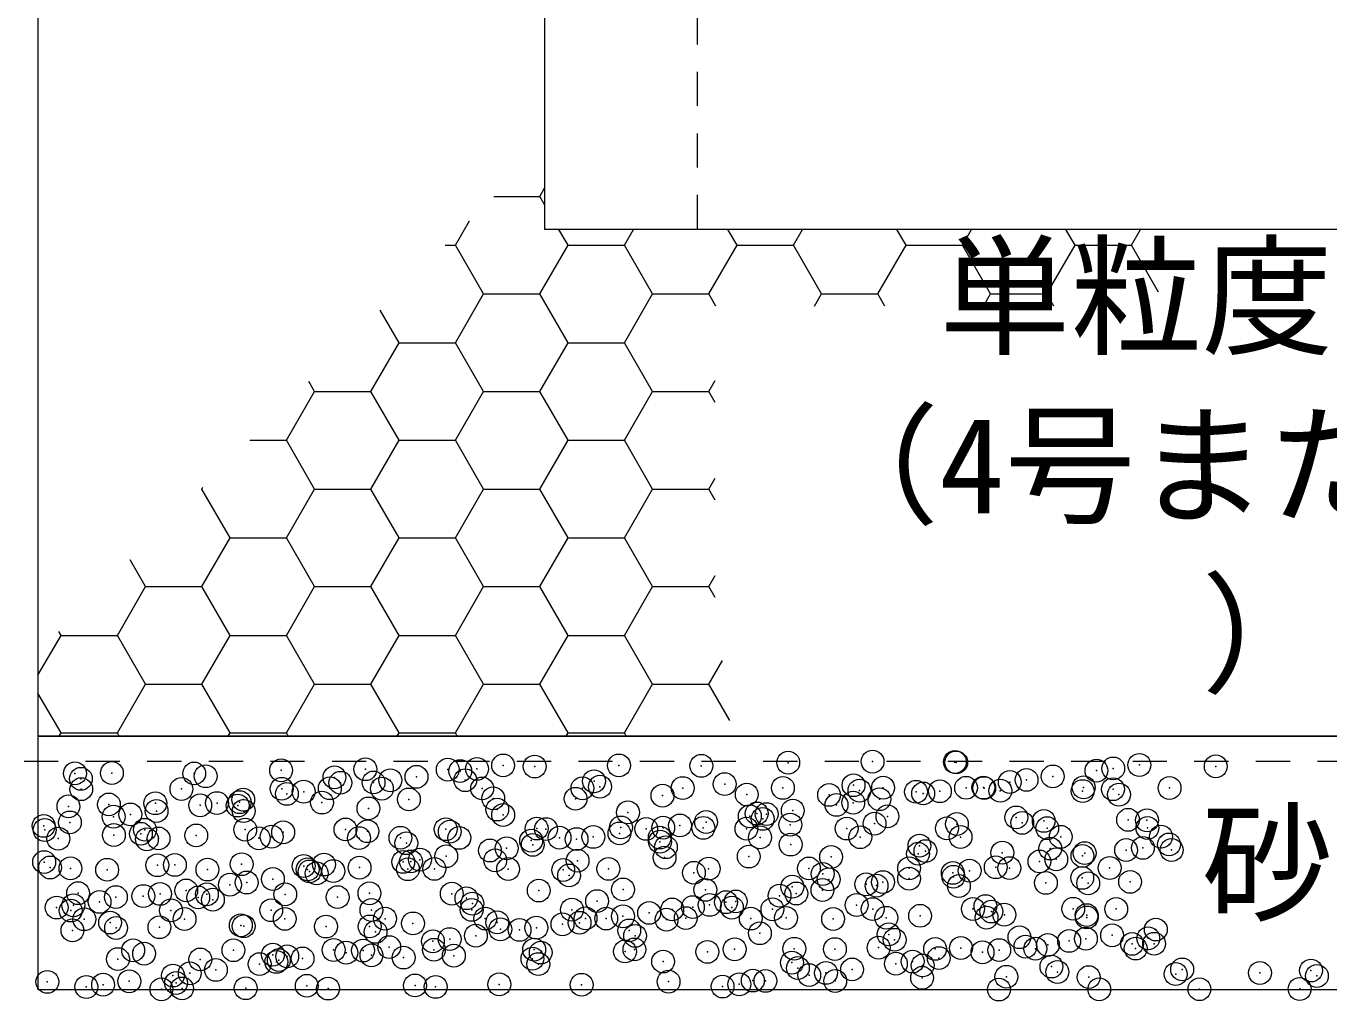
# Model space of a CAD drawing. Units: millimetres at full size; details may follow other scales. Extents: x 40781 to 122968, y -21714 to -2620.
# Drawn here: x 65128 to 65642, y -12523 to -12138 of the extents above; entities that cross this region are included whole.
import ezdxf
from ezdxf.enums import TextEntityAlignment as Align

# ---------------------------------------------------------------- set-up
doc = ezdxf.new("R2010")
doc.units = ezdxf.units.MM
doc.header["$LTSCALE"] = 18
doc.header["$PDMODE"] = 32
doc.header["$PDSIZE"] = 9
doc.linetypes.add('USER2', pattern=[1.35, 0.75, -0.6])
for name, color, linetype, lineweight in [('0_2', 7, 'Continuous', 9), ('ハッチング', 7, 'Continuous', 5), ('本体', 2, 'Continuous', 13)]:
    doc.layers.add(name, color=color, linetype=linetype, lineweight=lineweight)
doc.styles.add('ＭＳ ゴシック', font='')
doc.styles.get('ＭＳ ゴシック').set_extended_font_data('MS Gothic')

msp = doc.modelspace()

# ---------------------------------------------------------------- linework, layer by layer
at = {"layer": 'ハッチング'}
for p, q in [((65330.39, -12205.6), (65332.38, -12202.15)), ((65312.22, -12205.6), (65330.39, -12205.6)), ((65332.38, -12209.06), (65330.39, -12205.6)), ((65297.05, -12224.85), (65302.63, -12215.19)), ((65341.5, -12224.85), (65337.9, -12218.62)), ((65363.72, -12224.85), (65367.32, -12218.62)), ((65408.17, -12224.85), (65404.58, -12218.62)), ((65430.4, -12224.85), (65434, -12218.62)), ((65474.85, -12224.85), (65471.25, -12218.62)), ((65497.07, -12224.85), (65500.67, -12218.62)), ((65541.52, -12224.85), (65537.93, -12218.62)), ((65563.75, -12224.85), (65567.35, -12218.62)), ((65292.97, -12224.85), (65297.05, -12224.85)), ((65308.16, -12244.1), (65297.05, -12224.85)), ((65330.39, -12244.1), (65341.5, -12224.85)), ((65341.5, -12224.85), (65363.72, -12224.85)), ((65374.84, -12244.1), (65363.72, -12224.85)), ((65397.06, -12244.1), (65408.17, -12224.85)), ((65408.18, -12224.85), (65430.4, -12224.85)), ((65441.51, -12244.1), (65430.4, -12224.85)), ((65463.74, -12244.1), (65474.85, -12224.85)), ((65474.85, -12224.85), (65497.07, -12224.85)), ((65508.19, -12244.1), (65497.07, -12224.85)), ((65530.41, -12244.1), (65541.52, -12224.85)), ((65541.52, -12224.85), (65563.75, -12224.85)), ((65574.44, -12243.37), (65563.75, -12224.85)), ((65297.05, -12263.35), (65308.16, -12244.1)), ((65308.16, -12244.1), (65330.39, -12244.1)), ((65341.5, -12263.35), (65330.39, -12244.1)), ((65363.72, -12263.35), (65374.84, -12244.1)), ((65374.84, -12244.1), (65397.06, -12244.1)), ((65399.83, -12248.89), (65397.06, -12244.1)), ((65438.75, -12248.89), (65441.51, -12244.1)), ((65441.51, -12244.1), (65463.74, -12244.1)), ((65466.5, -12248.89), (65463.74, -12244.1)), ((65505.42, -12248.89), (65508.19, -12244.1)), ((65508.19, -12244.1), (65530.41, -12244.1)), ((65533.18, -12248.89), (65530.41, -12244.1)), ((65274.82, -12263.35), (65267.38, -12250.44)), ((65263.71, -12282.59), (65274.82, -12263.35)), ((65274.82, -12263.35), (65297.05, -12263.35)), ((65308.16, -12282.59), (65297.05, -12263.35)), ((65330.39, -12282.59), (65341.5, -12263.35)), ((65341.5, -12263.35), (65363.72, -12263.35)), ((65374.84, -12282.59), (65363.72, -12263.35)), ((65241.49, -12282.59), (65239.2, -12278.62)), ((65397.06, -12282.59), (65399.56, -12278.26)), ((65230.37, -12301.84), (65241.49, -12282.59)), ((65241.49, -12282.59), (65263.71, -12282.59)), ((65274.82, -12301.84), (65263.71, -12282.59)), ((65297.05, -12301.84), (65308.16, -12282.59)), ((65308.16, -12282.59), (65330.39, -12282.59)), ((65341.5, -12301.84), (65330.39, -12282.59)), ((65363.72, -12301.84), (65374.84, -12282.59)), ((65374.84, -12282.59), (65397.06, -12282.59)), ((65399.56, -12286.93), (65397.06, -12282.59)), ((65215.98, -12301.84), (65230.38, -12301.84)), ((65241.49, -12321.09), (65230.37, -12301.84)), ((65263.71, -12321.09), (65274.82, -12301.84)), ((65274.82, -12301.84), (65297.05, -12301.84)), ((65308.16, -12321.09), (65297.05, -12301.84)), ((65330.39, -12321.09), (65341.5, -12301.84)), ((65341.5, -12301.84), (65363.72, -12301.84)), ((65374.84, -12321.09), (65363.72, -12301.84)), ((65197.04, -12321.09), (65197.46, -12320.36)), ((65397.06, -12321.09), (65399.56, -12316.76)), ((65196.73, -12321.09), (65197.04, -12321.09)), ((65208.15, -12340.34), (65197.04, -12321.09)), ((65230.37, -12340.33), (65241.49, -12321.09)), ((65241.49, -12321.09), (65263.71, -12321.09)), ((65274.82, -12340.34), (65263.71, -12321.09)), ((65297.05, -12340.33), (65308.16, -12321.09)), ((65308.16, -12321.09), (65330.39, -12321.09)), ((65341.5, -12340.34), (65330.39, -12321.09)), ((65363.72, -12340.33), (65374.84, -12321.09)), ((65374.84, -12321.09), (65397.06, -12321.09)), ((65399.56, -12325.42), (65397.06, -12321.09)), ((65197.04, -12359.58), (65208.15, -12340.33)), ((65208.15, -12340.33), (65230.38, -12340.33)), ((65241.49, -12359.58), (65230.37, -12340.34)), ((65263.71, -12359.58), (65274.82, -12340.33)), ((65274.82, -12340.33), (65297.05, -12340.33)), ((65308.16, -12359.58), (65297.05, -12340.34)), ((65330.39, -12359.58), (65341.5, -12340.33)), ((65341.5, -12340.33), (65363.72, -12340.33)), ((65374.84, -12359.58), (65363.72, -12340.34)), ((65174.81, -12359.58), (65168.74, -12349.07)), ((65397.06, -12359.58), (65399.56, -12355.25)), ((65163.7, -12378.83), (65174.81, -12359.58)), ((65174.81, -12359.58), (65197.04, -12359.58)), ((65208.15, -12378.83), (65197.04, -12359.58)), ((65230.37, -12378.83), (65241.49, -12359.58)), ((65241.49, -12359.58), (65263.71, -12359.58)), ((65274.82, -12378.83), (65263.71, -12359.58)), ((65297.05, -12378.83), (65308.16, -12359.58)), ((65308.16, -12359.58), (65330.39, -12359.58)), ((65341.5, -12378.83), (65330.39, -12359.58)), ((65363.72, -12378.83), (65374.84, -12359.58)), ((65374.84, -12359.58), (65397.06, -12359.58)), ((65399.56, -12363.91), (65397.06, -12359.58)), ((65141.47, -12378.83), (65140.56, -12377.25)), ((65132.38, -12394.58), (65141.47, -12378.83)), ((65141.47, -12378.83), (65163.7, -12378.83)), ((65174.81, -12398.08), (65163.7, -12378.83)), ((65197.04, -12398.08), (65208.15, -12378.83)), ((65208.15, -12378.83), (65230.38, -12378.83)), ((65241.49, -12398.08), (65230.37, -12378.83)), ((65263.71, -12398.08), (65274.82, -12378.83)), ((65274.82, -12378.83), (65297.05, -12378.83)), ((65308.16, -12398.08), (65297.05, -12378.83)), ((65330.39, -12398.08), (65341.5, -12378.83)), ((65341.5, -12378.83), (65363.72, -12378.83)), ((65374.84, -12398.08), (65363.72, -12378.83)), ((65397.06, -12398.08), (65402.45, -12388.75)), ((65141.47, -12417.32), (65132.38, -12401.57)), ((65163.7, -12417.32), (65174.81, -12398.08)), ((65174.81, -12398.08), (65197.04, -12398.08)), ((65208.15, -12417.32), (65197.04, -12398.08)), ((65230.37, -12417.32), (65241.49, -12398.08)), ((65241.49, -12398.08), (65263.71, -12398.08)), ((65274.82, -12417.32), (65263.71, -12398.08)), ((65297.05, -12417.32), (65308.16, -12398.08)), ((65308.16, -12398.08), (65330.39, -12398.08)), ((65341.5, -12417.32), (65330.39, -12398.08)), ((65363.72, -12417.32), (65374.84, -12398.08)), ((65374.84, -12398.08), (65397.06, -12398.08)), ((65405.36, -12412.45), (65397.06, -12398.08)), ((65140.73, -12418.62), (65141.47, -12417.32)), ((65141.47, -12417.32), (65163.7, -12417.32)), ((65164.45, -12418.62), (65163.7, -12417.32)), ((65207.4, -12418.62), (65208.15, -12417.32)), ((65208.15, -12417.32), (65230.38, -12417.32)), ((65231.12, -12418.62), (65230.37, -12417.32)), ((65274.08, -12418.62), (65274.82, -12417.32)), ((65274.82, -12417.32), (65297.05, -12417.32)), ((65297.8, -12418.62), (65297.05, -12417.32)), ((65340.75, -12418.62), (65341.5, -12417.32)), ((65341.5, -12417.32), (65363.72, -12417.32)), ((65364.47, -12418.62), (65363.72, -12417.32))]:
    msp.add_line(p, q, dxfattribs=at)
at = {"layer": 'ハッチング', "linetype": 'USER2', "lineweight": 9}
msp.add_lwpolyline([(65902.38, -11158.62), (66112.38, -11158.62), (66112.38, -12428.62), (65122.38, -12428.62), (65122.38, -11158.62), (65332.38, -11158.62)], dxfattribs=at)
at = {"layer": 'ハッチング', "lineweight": 20}
msp.add_lwpolyline([(65332.38, -11168.62), (65132.38, -11168.62), (65132.38, -12418.62), (66102.38, -12418.62), (66102.38, -11168.62), (65902.38, -11168.62)], dxfattribs=at)
msp.add_lwpolyline([(65132.38, -12518.62), (66102.38, -12518.62), (66102.38, -12418.62), (65132.38, -12418.62)], close=True, dxfattribs=at)
at = {"layer": 'ハッチング'}
for p in [(65146.96, -12433.28), (65161.52, -12433.15), (65194.01, -12433.31), (65228.31, -12432.07), (65261.55, -12431.65), (65294.04, -12431.8), (65298.96, -12432.37), (65305.57, -12431.5), (65315.89, -12430.14), (65328.34, -12430.57), (65361.58, -12430.14), (65394.07, -12430.3), (65428.37, -12429.06), (65461.62, -12428.64), (65494.1, -12428.8), (65494.64, -12428.96), (65549.97, -12432.2), (65556.58, -12431.33), (65566.9, -12429.97), (65597.03, -12430.52), (65149.31, -12435.43), (65198.53, -12434.4), (65249.35, -12434.84), (65251.69, -12436.99), (65264.77, -12436.87), (65271.38, -12436), (65281.71, -12434.64), (65300.92, -12435.96), (65351.74, -12436.4), (65403.3, -12437.52), (65454.12, -12437.96), (65515.78, -12436.7), (65522.39, -12435.83), (65532.72, -12434.48), (65149.42, -12439.51), (65188.97, -12439.44), (65228.52, -12439.37), (65230.59, -12441.37), (65237.2, -12440.5), (65247.52, -12439.14), (65268.07, -12439.3), (65278.72, -12443.56), (65307.62, -12439.23), (65311.97, -12443.13), (65344.45, -12443.29), (65347.17, -12439.16), (65354.08, -12438.54), (65378.76, -12442.05), (65386.72, -12439.08), (65412, -12441.63), (65426.27, -12439.01), (65444.49, -12441.78), (65456.46, -12440.1), (65464.35, -12443.48), (65465.81, -12438.94), (65478.79, -12440.55), (65481.6, -12441.21), (65488.21, -12440.33), (65498.53, -12438.98), (65505.36, -12438.87), (65505.69, -12439.08), (65512.03, -12440.12), (65544.52, -12440.28), (65544.91, -12438.8), (65556.51, -12439.52), (65558.85, -12441.66), (65578.82, -12439.04), (65144.39, -12446.3), (65160.35, -12445.55), (65178.69, -12445.06), (65179.15, -12448.14), (65196.4, -12445.87), (65203.01, -12445), (65211.17, -12445.99), (65211.93, -12444.64), (65213.34, -12443.64), (65213.51, -12448.13), (65244.42, -12444.79), (65262.74, -12447.11), (65313.56, -12447.55), (65365.13, -12448.67), (65430.16, -12447.98), (65447.41, -12445.71), (65454.02, -12444.84), (65144.97, -12452.64), (65162.22, -12450.37), (65168.83, -12449.5), (65315.9, -12449.69), (65385.65, -12453.84), (65395.97, -12452.48), (65413.22, -12450.21), (65415.94, -12449.11), (65418.29, -12451.25), (65419.83, -12449.34), (65429.17, -12453.53), (65462.42, -12453.11), (65467.51, -12450.23), (65494.9, -12453.27), (65518.33, -12450.66), (65520.67, -12452.81), (65529.2, -12452.03), (65562.45, -12451.61), (65569.9, -12451.79), (65134.64, -12454), (65135.04, -12455.62), (65140.39, -12459.03), (65162.32, -12457.62), (65172.99, -12457.13), (65174.59, -12455.55), (65179.94, -12458.96), (65194.81, -12457.78), (65214.14, -12455.48), (65219.49, -12458.89), (65224.56, -12458.26), (65229.11, -12456.54), (65253.69, -12455.41), (65259.04, -12458.82), (65262.35, -12456.12), (65275.38, -12458.69), (65293.24, -12455.33), (65294.84, -12456.27), (65298.59, -12458.75), (65329.14, -12455.04), (65332.79, -12455.26), (65338.14, -12458.67), (65351.46, -12458.34), (65361.79, -12456.98), (65362.38, -12454.61), (65372.34, -12455.19), (65377.69, -12458.6), (65379.04, -12454.71), (65394.87, -12454.77), (65411.89, -12455.12), (65417.24, -12458.53), (65451.44, -12455.05), (65456.79, -12458.46), (65490.99, -12454.98), (65496.34, -12458.39), (65530.54, -12454.9), (65535.89, -12458.32), (65570.09, -12454.83), (65575.44, -12458.24), (65175.34, -12459.28), (65277.72, -12460.84), (65310.67, -12463.71), (65317.28, -12462.84), (65326.95, -12459.82), (65327.6, -12461.48), (65344.85, -12459.21), (65377.77, -12460.25), (65380.11, -12462.4), (65429.33, -12461.37), (65480.15, -12461.81), (65482.49, -12463.96), (65531.72, -12462.93), (65561.68, -12463.54), (65568.29, -12462.67), (65578.61, -12461.32), (65579.62, -12463.51), (65134.82, -12468.28), (65212.73, -12469.11), (65245.22, -12469.26), (65276.48, -12468.21), (65279.52, -12468.03), (65283.09, -12467.34), (65293.42, -12465.98), (65312.77, -12467.6), (65345.25, -12467.76), (65379.56, -12466.52), (65412.8, -12466.1), (65445.29, -12466.25), (65479.59, -12465.02), (65512.83, -12464.59), (65527.49, -12468.05), (65534.1, -12467.18), (65544.43, -12465.82), (65545.32, -12464.75), (65137.16, -12470.42), (65145.19, -12470.77), (65159.67, -12471.32), (65179.49, -12469.53), (65186.38, -12469.4), (65199.22, -12471.24), (65237.2, -12469.84), (65238.77, -12471.17), (65239.54, -12471.98), (65242.3, -12472.71), (65248.91, -12471.84), (65259.23, -12470.48), (65278.32, -12471.1), (65288.77, -12470.96), (65317.87, -12471.03), (65339.59, -12471.4), (65341.93, -12473.54), (65357.42, -12470.96), (65391.16, -12472.52), (65396.97, -12470.89), (65436.52, -12470.81), (65441.97, -12472.96), (65476.07, -12470.74), (65493.3, -12472.55), (65493.54, -12474.08), (65499.92, -12471.68), (65510.24, -12470.32), (65515.62, -12470.67), (65555.17, -12470.6), (65190.86, -12479.48), (65208.11, -12477.21), (65214.72, -12476.34), (65225.05, -12474.98), (65329.94, -12479.51), (65363.18, -12479.09), (65395.67, -12479.24), (65429.97, -12478.01), (65441.87, -12479.32), (65444.32, -12475.1), (65459.12, -12477.05), (65463.22, -12477.58), (65465.73, -12476.18), (65476.05, -12474.82), (65495.7, -12477.74), (65530, -12476.5), (65544.36, -12474.52), (65546.7, -12476.66), (65563.25, -12476.08), (65148.21, -12480.55), (65156.68, -12483.98), (65163.12, -12482.09), (65173.93, -12481.71), (65180.54, -12480.84), (65195.61, -12482.25), (65199.02, -12480.99), (65201.37, -12483.13), (65229.91, -12481.01), (65250.59, -12482.11), (65263.15, -12480.59), (65295.64, -12480.75), (65301.41, -12482.54), (65303.75, -12484.69), (65352.98, -12483.67), (65403.8, -12484.1), (65407.68, -12483.82), (65424.93, -12481.55), (65431.54, -12480.68), (65139.74, -12486.21), (65145.3, -12487.42), (65146.35, -12485.34), (65184.85, -12487.35), (65224.4, -12487.28), (65263.94, -12487.21), (65303.49, -12487.14), (65343.04, -12487.06), (65363.17, -12489.68), (65373.5, -12488.32), (65382.59, -12486.99), (65390.75, -12486.05), (65397.36, -12485.18), (65406.14, -12486.25), (65422.14, -12486.92), (65455.36, -12485.23), (65461.69, -12486.85), (65480.39, -12489.49), (65501.24, -12486.78), (65506.18, -12485.66), (65508.52, -12487.81), (65513.63, -12489.06), (65540.79, -12486.71), (65546.12, -12489.22), (65557.75, -12486.79), (65150.65, -12490.84), (65160.85, -12492.13), (65163.19, -12494.28), (65180.29, -12494), (65190.2, -12490.76), (65212.41, -12493.25), (65213.53, -12493.58), (65229.75, -12490.69), (65246.02, -12493.73), (65263.23, -12493.69), (65269.3, -12490.62), (65280.32, -12492.5), (65308.85, -12490.55), (65313.57, -12492.07), (65314.8, -12494.81), (65328.99, -12494.18), (65339.31, -12492.82), (65346.05, -12492.23), (65348.4, -12490.48), (65356.56, -12490.55), (65380.36, -12490.99), (65387.95, -12490.4), (65413.6, -12490.57), (65427.5, -12490.33), (65446.09, -12490.72), (65467.05, -12490.26), (65506.6, -12490.19), (65546.15, -12490.12), (65573.39, -12494.89), (65145.99, -12495.24), (65265.57, -12495.84), (65288.19, -12499.55), (65294.8, -12498.68), (65305.13, -12497.32), (65322.38, -12495.05), (65365.62, -12495.25), (65367.96, -12497.4), (65417.19, -12496.37), (65468.01, -12496.81), (65470.35, -12498.96), (65519.57, -12497.93), (65539.2, -12499.39), (65545.81, -12498.52), (65556.14, -12497.16), (65570.39, -12498.37), (65169.93, -12503.12), (65174.24, -12504.4), (65209.48, -12503.05), (65225.06, -12504.84), (65249.03, -12502.97), (65254.01, -12504.05), (65260.62, -12503.18), (65263.95, -12505.06), (65270.94, -12501.82), (65288.58, -12502.9), (65296.44, -12505.22), (65328.13, -12502.83), (65330.74, -12503.98), (65363.98, -12503.56), (65367.68, -12502.76), (65396.47, -12503.71), (65407.23, -12502.69), (65430.77, -12502.48), (65446.78, -12502.62), (65464.02, -12502.05), (65486.33, -12502.54), (65496.5, -12502.21), (65505.01, -12503.89), (65511.62, -12503.02), (65521.95, -12501.66), (65525.88, -12502.47), (65530.8, -12500.97), (65564.05, -12500.55), (65565.43, -12502.4), (65572.73, -12500.51), (65163.92, -12506.56), (65196.41, -12506.72), (65219.82, -12508.55), (65226.43, -12507.68), (65227.4, -12506.98), (65230.71, -12505.48), (65236.76, -12506.32), (65276.62, -12505.96), (65327.44, -12506.4), (65329.78, -12508.54), (65379.01, -12507.52), (65429.83, -12507.96), (65432.17, -12510.1), (65470.83, -12508.39), (65477.44, -12507.52), (65481.39, -12509.08), (65487.76, -12506.16), (65532.21, -12509.52), (65136.06, -12515.55), (65168.39, -12515.32), (65185.64, -12513.05), (65192.25, -12512.18), (65202.57, -12510.82), (65381.16, -12515.46), (65414.4, -12515.04), (65419.39, -12515.16), (65436.64, -12512.89), (65443.25, -12512.02), (65446.89, -12515.2), (65453.58, -12510.66), (65481.19, -12513.96), (65514.43, -12513.54), (65534.55, -12511.66), (65546.92, -12513.69), (65581.22, -12512.46), (65583.78, -12510.64), (65614.46, -12512.03), (65634.6, -12511.08), (65636.94, -12513.22), (65151.45, -12517.55), (65158.06, -12516.68), (65181.09, -12518.47), (65186.88, -12515.98), (65189.22, -12518.13), (65214.33, -12518.05), (65238.44, -12517.11), (65246.82, -12518.2), (65281.12, -12516.97), (65289.26, -12517.54), (65314.37, -12516.54), (65346.85, -12516.7), (65402.46, -12517.39), (65409.07, -12516.52), (65511.5, -12518.58), (65551.05, -12518.51), (65590.6, -12518.44), (65630.15, -12518.36)]:
    msp.add_point(p, dxfattribs=at)
at = {"layer": '本体', "linetype": 'USER2'}
msp.add_line((65392.38, -11621.82), (65392.38, -12218.62), dxfattribs=at)
at = {"layer": '本体'}
for p, q in [((65332.38, -12218.62), (65332.38, -11718.62)), ((65902.38, -12218.62), (65332.38, -12218.62))]:
    msp.add_line(p, q, dxfattribs=at)

# ---------------------------------------------------------------- texts
at = {"layer": '0_2', "style": 'ＭＳ ゴシック'}
msp.add_text('砂', height=37.98, dxfattribs=at).set_placement((65617.38, -12468.62), align=Align.MIDDLE_CENTER)
at = {"layer": 'ハッチング', "style": 'ＭＳ ゴシック'}
for s, p in [('単粒度砕石', (65487.88, -12226.05)), ('（4号または5号', (65436.08, -12292.72)), ('）', (65591.48, -12359.38))]:
    msp.add_text(s, height=37.98, dxfattribs=at).set_placement(p, align=Align.TOP_LEFT)

doc.saveas('drawing.dxf')
